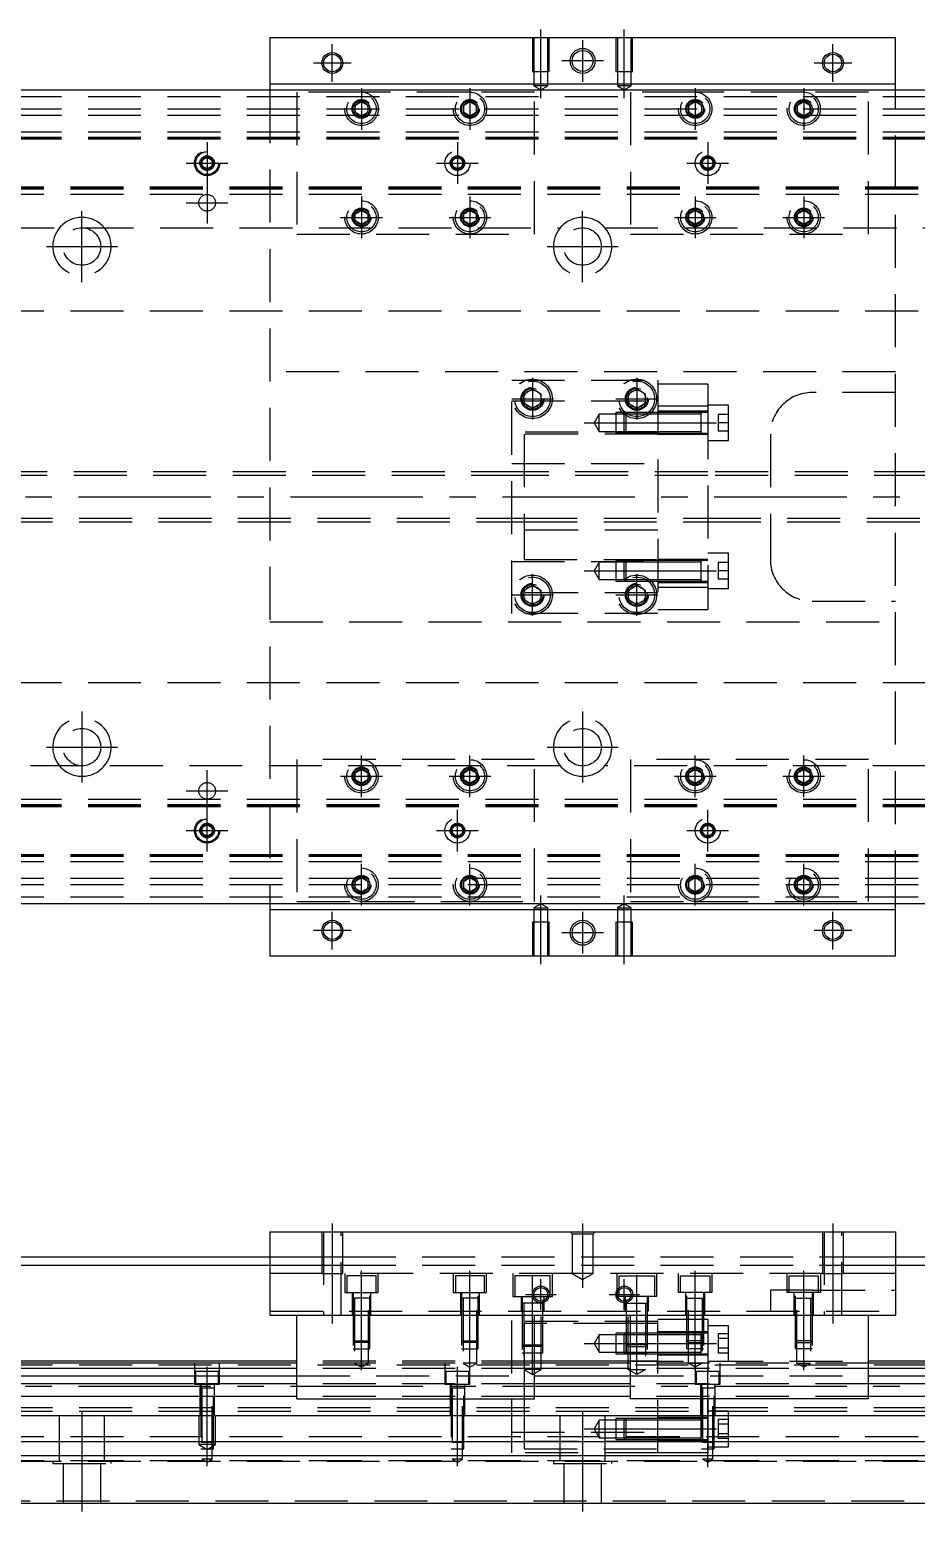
# Model space of a CAD drawing. Extents: x -17 to 793, y -272 to 112.
# Drawn here: x 174.5 to 387, y -243.2 to 112 of the extents above; entities that cross this region are included whole.
import ezdxf

# ---------------------------------------------------------------- set-up
doc = ezdxf.new("R2010")
doc.units = 0
doc.linetypes.add('CENTER', pattern=[50.8, 31.75, -6.35, 6.35, -6.35])
doc.linetypes.add('DASHED', pattern=[19.05, 12.7, -6.35])
doc.layers.get('0').update_dxf_attribs({"linetype": 'CONTINUOUS'})
doc.layers.add('CENTER', color=1, linetype='CENTER')

msp = doc.modelspace()

# ---------------------------------------------------------------- linework, layer by layer
at = {"color": 7, "linetype": 'CONTINUOUS'}
for p, q in [((232, 110), (232, 99)), ((382, 110), (232, 110)), ((382, 99), (382, 110)), ((611, 97.5), (3, 97.5)), ((232, 99), (382, 99)), ((232, 99), (232, 97.5)), ((382, 97.5), (382, 99)), ((3, -97.5), (611, -97.5)), ((232, -97.5), (232, -99)), ((232, -99), (232, -110)), ((382, -99), (232, -99)), ((382, -99), (382, -97.5)), ((382, -110), (382, -99)), ((232, -110), (382, -110)), ((232, -176.21), (232, -196.21)), ((232, -176.21), (382, -176.21)), ((382, -176.21), (382, -196.21)), ((3, -182.21), (232, -182.21)), ((11, -184.21), (232, -184.21)), ((382, -182.21), (611, -182.21)), ((382, -184.21), (603, -184.21)), ((232, -196.21), (382, -196.21)), ((238.5, -216.21), (238.5, -196.21)), ((295.5, -216.21), (295.5, -196.21)), ((318.5, -216.21), (318.5, -196.21)), ((375.5, -216.21), (375.5, -196.21)), ((238.5, -207.71), (17, -207.71)), ((238.5, -208.962272), (17, -208.962272)), ((238.5, -207.21), (77.5, -207.21)), ((318.5, -207.21), (295.5, -207.21)), ((318.5, -207.71), (295.5, -207.71)), ((318.5, -208.962272), (295.5, -208.962272)), ((542, -207.21), (375.5, -207.21)), ((597, -207.71), (375.5, -207.71)), ((597, -208.962272), (375.5, -208.962272)), ((17, -210.73668), (238.5, -210.73668)), ((238.5, -212.633076), (17, -212.633076)), ((295.5, -210.73668), (318.5, -210.73668)), ((318.5, -212.633076), (295.5, -212.633076)), ((375.5, -210.73668), (597, -210.73668)), ((597, -212.633076), (375.5, -212.633076)), ((238.5, -215.687372), (17, -215.687372)), ((238.5, -216.21), (295.5, -216.21)), ((318.5, -215.687372), (295.5, -215.687372)), ((375.5, -216.21), (318.5, -216.21)), ((597, -215.687372), (375.5, -215.687372)), ((17, -220.21), (597, -220.21)), ((597, -226.51), (17, -226.51)), ((597, -229.91), (17, -229.91)), ((17, -241.21), (597, -241.21))]:
    msp.add_line(p, q, dxfattribs=at)
at = {"color": 3, "linetype": 'DASHED'}
for p, q in [((295.000006, 110), (295.000006, 102)), ((295.35, 110), (295.35, 102)), ((298.65, 102), (298.65, 110)), ((298.999994, 102), (298.999994, 110)), ((315.000006, 110), (315.000006, 102)), ((315.35, 110), (315.35, 102)), ((318.65, 102), (318.65, 110)), ((318.999994, 102), (318.999994, 110)), ((295.000006, 102), (298.999994, 102)), ((295.35, 102), (295.35, 98.5)), ((298.65, 98.5), (298.65, 102)), ((315.000006, 102), (318.999994, 102)), ((315.35, 102), (315.35, 98.5)), ((318.65, 98.5), (318.65, 102)), ((17, 96), (597, 96)), ((232, 97.5), (232, -97.5)), ((254, 97), (238.5, 97)), ((238.5, 97), (238.5, 63)), ((280, 97), (254, 97)), ((295.5, 97), (280, 97)), ((298.65, 98.5), (295.35, 98.5)), ((295.35, 98.5), (297, 97.547372)), ((295.5, 63), (295.5, 97)), ((297, 97.547372), (298.65, 98.5)), ((318.65, 98.5), (315.35, 98.5)), ((315.35, 98.5), (317, 97.547372)), ((317, 97.547372), (318.65, 98.5)), ((318.5, 97), (318.5, 63)), ((334, 97), (318.5, 97)), ((360, 97), (334, 97)), ((375.5, 97), (360, 97)), ((375.5, 63), (375.5, 97)), ((382, -97.5), (382, 97.5)), ((17, 93), (597, 93)), ((252, 93), (252.030168, 93.346066)), ((252.5, 93.866026), (254, 94.73205)), ((252.5, 92.133974), (252.5, 93.866026)), ((254, 94.73205), (255.5, 93.866026)), ((255.5, 93.866026), (255.5, 92.133974)), ((278, 93), (278.023172, 93.30356)), ((278.5, 93.866026), (280, 94.73205)), ((278.5, 92.133974), (278.5, 93.866026)), ((280, 94.73205), (281.5, 93.866026)), ((281.5, 93.866026), (281.5, 92.133974)), ((332.5, 93.866026), (334, 94.73205)), ((332.5, 92.133974), (332.5, 93.866026)), ((334, 94.73205), (335.5, 93.866026)), ((335.5, 93.866026), (335.5, 92.133974)), ((335.973226, 93.326156), (336, 93)), ((358.5, 93.866026), (360, 94.73205)), ((358.5, 92.133974), (358.5, 93.866026)), ((360, 94.73205), (361.5, 93.866026)), ((361.5, 93.866026), (361.5, 92.133974)), ((361.973226, 93.326156), (362, 93)), ((17, 91.5), (597, 91.5)), ((254, 91.26795), (252.5, 92.133974)), ((255.5, 92.133974), (254, 91.26795)), ((280, 91.26795), (278.5, 92.133974)), ((281.5, 92.133974), (280, 91.26795)), ((334, 91.26795), (332.5, 92.133974)), ((335.5, 92.133974), (334, 91.26795)), ((360, 91.26795), (358.5, 92.133974)), ((361.5, 92.133974), (360, 91.26795)), ((17, 87.5), (597, 87.5)), ((17, 86.247728), (597, 86.247728)), ((17, 86.1147), (597, 86.1147)), ((17, 86.1), (597, 86.1)), ((17, 85.8), (597, 85.8)), ((215.5, 80), (215.516134, 80.21941)), ((215.75, 80.721688), (217, 81.443376)), ((215.75, 79.278312), (215.75, 80.721688)), ((217, 78.556624), (215.75, 79.278312)), ((217, 81.443376), (218.25, 80.721688)), ((218.25, 79.278312), (217, 78.556624)), ((218.25, 80.721688), (218.25, 79.278312)), ((597, 74.2), (17, 74.2)), ((597, 73.9), (17, 73.9)), ((597, 73.8853), (17, 73.8853)), ((597, 73.752272), (17, 73.752272)), ((597, 72.5), (17, 72.5)), ((252.5, 67.866026), (254, 68.73205)), ((252.5, 66.133974), (252.5, 67.866026)), ((254, 68.73205), (255.5, 67.866026)), ((255.5, 67.866026), (255.5, 66.133974)), ((278.5, 67.866026), (280, 68.73205)), ((278.5, 66.133974), (278.5, 67.866026)), ((280, 68.73205), (281.5, 67.866026)), ((281.5, 67.866026), (281.5, 66.133974)), ((332.5, 67.866026), (334, 68.73205)), ((332.5, 66.133974), (332.5, 67.866026)), ((334, 68.73205), (335.5, 67.866026)), ((335.5, 67.866026), (335.5, 66.133974)), ((358.5, 67.866026), (360, 68.73205)), ((358.5, 66.133974), (358.5, 67.866026)), ((360, 68.73205), (361.5, 67.866026)), ((361.5, 67.866026), (361.5, 66.133974)), ((72.361902, 64.5), (301.638098, 64.5)), ((254, 65.26795), (252.5, 66.133974)), ((255.5, 66.133974), (254, 65.26795)), ((255.973226, 67.326156), (256, 67)), ((280, 65.26795), (278.5, 66.133974)), ((281.5, 66.133974), (280, 65.26795)), ((281.973226, 67.326156), (282, 67)), ((312.361902, 64.5), (541.638098, 64.5)), ((332, 67), (332.023172, 67.30356)), ((334, 65.26795), (332.5, 66.133974)), ((335.5, 66.133974), (334, 65.26795)), ((358, 67), (358.030168, 67.346066)), ((360, 65.26795), (358.5, 66.133974)), ((361.5, 66.133974), (360, 65.26795)), ((238.5, 63), (295.5, 63)), ((318.5, 63), (375.5, 63)), ((597, 44.5), (17, 44.5)), ((382, 30), (232, 30)), ((290, 28), (325, 28)), ((290, -28), (290, 28)), ((293, 24.6547), (295, 25.809402)), ((295, 25.809402), (297, 24.6547)), ((318, 24.6547), (320, 25.809402)), ((320, 25.809402), (322, 24.6547)), ((325, 28), (325, -28)), ((337, 27), (325, 27)), ((337, 27), (337, 21.748564)), ((382, 25), (362, 25)), ((290, 23), (325, 23)), ((292.5, 23.5), (292.518502, 23.803588)), ((293, 22.3453), (293, 24.6547)), ((295, 21.190598), (293, 22.3453)), ((297, 22.3453), (295, 21.190598)), ((297, 24.6547), (297, 22.3453)), ((318, 22.3453), (318, 24.6547)), ((320, 21.190598), (318, 22.3453)), ((322, 22.3453), (320, 21.190598)), ((322, 24.6547), (322, 22.3453)), ((322.483582, 23.786038), (322.5, 23.5)), ((337, 21.748564), (325, 21.748564)), ((342, 22.00352), (337, 22.00352)), ((337, 21.748564), (337, -21.748564)), ((342, 13.50352), (342, 22.00352)), ((311, 19.85352), (309.787564, 17.75352)), ((311, 15.65352), (311, 19.85352)), ((315, 19.85352), (311, 19.85352)), ((315, 20.253516), (315, 15.253526)), ((317.4, 20.253516), (315, 20.253516)), ((317, 19.85352), (315, 19.85352)), ((317.4, 20.25352), (317, 19.85352)), ((317, 15.65352), (317, 19.85352)), ((325, 19.85352), (317, 19.85352)), ((317.4, 20.25352), (317.4, 15.25352)), ((325, 20.25352), (317.4, 20.25352)), ((337, 20.50352), (325, 20.50352)), ((335.405, 20.25352), (325, 20.25352)), ((335.4, 19.85352), (325, 19.85352)), ((337, 20.25352), (335.395, 20.25352)), ((335.4, 15.253516), (335.4, 20.253526)), ((335.4, 19.85352), (335.4, 20.253526)), ((335.4, 15.253516), (335.4, 20.253526)), ((335.4, 19.996122), (335.4, 20.25352)), ((335.4, 20.25352), (335.4, 19.996072)), ((335.4, 15.51097), (335.4, 19.996122)), ((335.4, 15.65352), (335.4, 19.85352)), ((339.5, 19.75352), (339.5, 17.75352)), ((342, 19.75352), (339.5, 19.75352)), ((325, 15.5), (290, 15.5)), ((293, 15), (293, -15)), ((325, 15), (293, 15)), ((309.787564, 17.75352), (311, 15.65352)), ((311, 15.65352), (315, 15.65352)), ((315, 15.65352), (317, 15.65352)), ((315, 15.253526), (317.4, 15.253526)), ((317, 15.65352), (317.4, 15.25352)), ((317, 15.65352), (325, 15.65352)), ((317.4, 15.253526), (325, 15.253526)), ((317.4, 15.25352), (325, 15.25352)), ((325, 15.65352), (335.4, 15.65352)), ((325, 15.25352), (335.405, 15.25352)), ((325, 15.00352), (337, 15.00352)), ((335.395, 15.25352), (337, 15.25352)), ((335.4, 15.253516), (335.4, 15.65352)), ((335.4, 15.510988), (335.4, 15.25352)), ((335.4, 15.25352), (335.4, 15.51097)), ((342, 17.75352), (339.5, 17.75352)), ((339.5, 17.75352), (339.5, 15.75352)), ((342, 15.75352), (339.5, 15.75352)), ((352, 15), (352, -15)), ((337, 13.50352), (342, 13.50352)), ((290, 8), (325, 8)), ((293, 6), (72, 6)), ((293, 5.125), (72, 5.125)), ((337, 6), (293, 6)), ((337, 5.999994), (293, 5.999994)), ((337, 5.125), (293, 5.125)), ((337, 5.125), (293, 5.125)), ((542, 6), (337, 6)), ((542, 5.125), (337, 5.125)), ((72, -5.125), (293, -5.125)), ((72, -6), (293, -6)), ((293, -5.125), (337, -5.125)), ((293, -5.125), (337, -5.125)), ((293, -5.999994), (337, -5.999994)), ((293, -6), (337, -6)), ((337, -5.125), (542, -5.125)), ((337, -6), (542, -6)), ((325, -8), (290, -8)), ((342, -13.50352), (337, -13.50352)), ((342, -22.00352), (342, -13.50352)), ((290, -15.5), (325, -15.5)), ((293, -15), (325, -15)), ((311, -15.65352), (309.787564, -17.75352)), ((309.787564, -17.75352), (311, -19.85352)), ((311, -19.85352), (311, -15.65352)), ((315, -15.65352), (311, -15.65352)), ((315, -15.253526), (315, -20.253516)), ((317.4, -15.253526), (315, -15.253526)), ((317, -15.65352), (315, -15.65352)), ((317.4, -15.25352), (317, -15.65352)), ((317, -19.85352), (317, -15.65352)), ((325, -15.65352), (317, -15.65352)), ((317.4, -15.25352), (317.4, -20.25352)), ((325, -15.25352), (317.4, -15.25352)), ((337, -15.00352), (325, -15.00352)), ((335.405, -15.25352), (325, -15.25352)), ((335.4, -15.65352), (325, -15.65352)), ((337, -15.25352), (335.395, -15.25352)), ((335.4, -20.25267), (335.4, -15.253516)), ((335.4, -15.51092), (335.4, -15.25352)), ((335.4, -15.25352), (335.4, -15.51097)), ((335.4, -19.996072), (335.4, -15.51092)), ((339.5, -15.75352), (339.5, -17.75352)), ((342, -15.75352), (339.5, -15.75352)), ((339.5, -17.75352), (339.5, -19.75352)), ((342, -17.75352), (339.5, -17.75352)), ((293, -22.3453), (295, -21.190598)), ((295, -21.190598), (297, -22.3453)), ((311, -19.85352), (315, -19.85352)), ((315, -19.85352), (317, -19.85352)), ((315, -20.253516), (317.4, -20.253516)), ((317, -19.85352), (317.4, -20.25352)), ((317, -19.85352), (325, -19.85352)), ((317.4, -20.25352), (325, -20.25352)), ((318, -22.3453), (320, -21.190598)), ((320, -21.190598), (322, -22.3453)), ((325, -19.85352), (335.4, -19.85352)), ((325, -20.25352), (335.405, -20.25352)), ((325, -20.50352), (337, -20.50352)), ((335.395, -20.25352), (337, -20.25352)), ((335.4, -19.996054), (335.4, -20.25352)), ((335.4, -20.25352), (335.4, -19.996072)), ((335.4, -20.253526), (335.4, -20.25267)), ((342, -19.75352), (339.5, -19.75352)), ((325, -23), (290, -23)), ((292.5, -23.5), (292.518502, -23.196412)), ((293, -24.6547), (293, -22.3453)), ((295, -25.809402), (293, -24.6547)), ((297, -24.6547), (295, -25.809402)), ((297, -22.3453), (297, -24.6547)), ((318, -24.6547), (318, -22.3453)), ((320, -25.809402), (318, -24.6547)), ((322, -24.6547), (320, -25.809402)), ((322, -22.3453), (322, -24.6547)), ((322.483582, -23.213962), (322.5, -23.5)), ((337, -21.748564), (325, -21.748564)), ((337, -21.748564), (337, -27)), ((337, -22.00352), (342, -22.00352)), ((325, -28), (290, -28)), ((325, -27), (337, -27)), ((362, -25), (382, -25)), ((232, -30), (382, -30)), ((17, -44.5), (597, -44.5)), ((295.5, -63), (238.5, -63)), ((238.5, -63), (238.5, -97)), ((295.5, -97), (295.5, -63)), ((318.5, -63), (318.5, -97)), ((375.5, -63), (318.5, -63)), ((375.5, -97), (375.5, -63)), ((301.638098, -64.5), (72.361902, -64.5)), ((252.5, -66.133974), (254, -65.26795)), ((252.5, -67.866026), (252.5, -66.133974)), ((254, -65.26795), (255.5, -66.133974)), ((255.5, -66.133974), (255.5, -67.866026)), ((255.973226, -66.673844), (256, -67)), ((278, -67), (278.023172, -66.69644)), ((278.5, -66.133974), (280, -65.26795)), ((278.5, -67.866026), (278.5, -66.133974)), ((280, -65.26795), (281.5, -66.133974)), ((281.5, -66.133974), (281.5, -67.866026)), ((541.638098, -64.5), (312.361902, -64.5)), ((332, -67), (332.023172, -66.69644)), ((332.5, -66.133974), (334, -65.26795)), ((332.5, -67.866026), (332.5, -66.133974)), ((334, -65.26795), (335.5, -66.133974)), ((335.5, -66.133974), (335.5, -67.866026)), ((358, -67), (358.030168, -66.653934)), ((358.5, -66.133974), (360, -65.26795)), ((358.5, -67.866026), (358.5, -66.133974)), ((360, -65.26795), (361.5, -66.133974)), ((361.5, -66.133974), (361.5, -67.866026)), ((254, -68.73205), (252.5, -67.866026)), ((255.5, -67.866026), (254, -68.73205)), ((280, -68.73205), (278.5, -67.866026)), ((281.5, -67.866026), (280, -68.73205)), ((334, -68.73205), (332.5, -67.866026)), ((335.5, -67.866026), (334, -68.73205)), ((360, -68.73205), (358.5, -67.866026)), ((361.5, -67.866026), (360, -68.73205)), ((17, -72.5), (597, -72.5)), ((17, -73.752272), (597, -73.752272)), ((17, -73.8853), (597, -73.8853)), ((17, -73.9), (597, -73.9)), ((17, -74.2), (597, -74.2)), ((215.75, -79.278312), (217, -78.556624)), ((215.75, -80.721688), (215.75, -79.278312)), ((217, -81.443376), (215.75, -80.721688)), ((217, -78.556624), (218.25, -79.278312)), ((218.25, -80.721688), (217, -81.443376)), ((218.25, -79.278312), (218.25, -80.721688)), ((218.477374, -79.74045), (218.5, -80)), ((597, -85.8), (17, -85.8)), ((597, -86.1), (17, -86.1)), ((597, -86.1147), (17, -86.1147)), ((597, -86.247728), (17, -86.247728)), ((597, -87.5), (17, -87.5)), ((597, -91.5), (17, -91.5)), ((252.5, -92.133974), (254, -91.26795)), ((252.5, -93.866026), (252.5, -92.133974)), ((254, -91.26795), (255.5, -92.133974)), ((255.5, -92.133974), (255.5, -93.866026)), ((278.5, -92.133974), (280, -91.26795)), ((278.5, -93.866026), (278.5, -92.133974)), ((280, -91.26795), (281.5, -92.133974)), ((281.5, -92.133974), (281.5, -93.866026)), ((332.5, -92.133974), (334, -91.26795)), ((332.5, -93.866026), (332.5, -92.133974)), ((334, -91.26795), (335.5, -92.133974)), ((335.5, -92.133974), (335.5, -93.866026)), ((358.5, -92.133974), (360, -91.26795)), ((358.5, -93.866026), (358.5, -92.133974)), ((360, -91.26795), (361.5, -92.133974)), ((361.5, -92.133974), (361.5, -93.866026)), ((597, -93), (17, -93)), ((254, -94.73205), (252.5, -93.866026)), ((255.5, -93.866026), (254, -94.73205)), ((255.973226, -92.673844), (256, -93)), ((278, -93), (278.023172, -92.69644)), ((280, -94.73205), (278.5, -93.866026)), ((281.5, -93.866026), (280, -94.73205)), ((332, -93), (332.023172, -92.69644)), ((334, -94.73205), (332.5, -93.866026)), ((335.5, -93.866026), (334, -94.73205)), ((358, -93), (358.030168, -92.653934)), ((360, -94.73205), (358.5, -93.866026)), ((361.5, -93.866026), (360, -94.73205)), ((597, -96), (17, -96)), ((238.5, -97), (254, -97)), ((254, -97), (280, -97)), ((280, -97), (295.5, -97)), ((297, -97.547372), (295.35, -98.5)), ((295.35, -98.5), (297, -98.5)), ((295.35, -98.5), (295.35, -102)), ((298.65, -98.5), (297, -97.547372)), ((297, -98.5), (298.65, -98.5)), ((298.65, -102), (298.65, -98.5)), ((317, -97.547372), (315.35, -98.5)), ((315.35, -98.5), (317, -98.5)), ((315.35, -98.5), (315.35, -102)), ((318.65, -98.5), (317, -97.547372)), ((317, -98.5), (318.65, -98.5)), ((318.5, -97), (334, -97)), ((318.65, -102), (318.65, -98.5)), ((334, -97), (360, -97)), ((360, -97), (375.5, -97)), ((298.999994, -102), (295.000006, -102)), ((295.000006, -102), (295.000006, -110)), ((295.35, -102), (295.35, -110)), ((298.65, -110), (298.65, -102)), ((298.999994, -110), (298.999994, -102)), ((318.999994, -102), (315.000006, -102)), ((315.000006, -102), (315.000006, -110)), ((315.35, -102), (315.35, -110)), ((318.65, -110), (318.65, -102)), ((318.999994, -110), (318.999994, -102)), ((244.500006, -176.21), (244.500006, -186.21)), ((244.9, -176.21), (244.9, -196.21)), ((249.1, -196.21), (249.1, -176.21)), ((249.499994, -186.21), (249.499994, -176.21)), ((304.5, -176.71), (304, -176.21)), ((304.5, -176.71), (304.5, -186.21)), ((304.5, -176.71), (309.5, -176.71)), ((309.5, -176.71), (310, -176.21)), ((309.5, -186.21), (309.5, -176.71)), ((364.500006, -176.21), (364.500006, -186.21)), ((364.9, -176.21), (364.9, -196.21)), ((369.1, -196.21), (369.1, -176.21)), ((369.499994, -186.21), (369.499994, -176.21)), ((232, -182.21), (244.500006, -182.21)), ((232, -184.21), (244.500006, -184.21)), ((244.500006, -182.21), (249.499994, -182.21)), ((244.500006, -184.21), (249.499994, -184.21)), ((249.499994, -182.21), (364.500006, -182.21)), ((249.499994, -184.21), (364.500006, -184.21)), ((364.500006, -182.21), (369.499994, -182.21)), ((364.500006, -184.21), (369.499994, -184.21)), ((369.499994, -182.21), (382, -182.21)), ((369.499994, -184.21), (382, -184.21)), ((244.500006, -186.21), (232, -186.21)), ((244.500006, -186.21), (249.499994, -186.21)), ((304.5, -186.21), (249.499994, -186.21)), ((250, -186.21), (250, -190.71)), ((257.5, -186.71), (250.5, -186.71)), ((250.5, -186.71), (250.5, -190.71)), ((257.5, -190.71), (257.5, -186.71)), ((258, -190.71), (258, -186.21)), ((276, -186.21), (276, -190.71)), ((283.5, -186.71), (276.5, -186.71)), ((276.5, -186.71), (276.5, -190.71)), ((283.5, -190.71), (283.5, -186.71)), ((284, -190.71), (284, -186.21)), ((290.25, -186.21), (290.25, -191.71)), ((299.25, -186.71), (290.75, -186.71)), ((290.75, -186.71), (290.75, -191.71)), ((299.25, -191.71), (299.25, -186.71)), ((299.75, -191.71), (299.75, -186.21)), ((309.5, -186.21), (304.5, -186.21)), ((304.5, -186.21), (307, -187.653376)), ((307, -187.653376), (309.5, -186.21)), ((364.500006, -186.21), (309.5, -186.21)), ((315.25, -191.71), (315.25, -186.21)), ((315.75, -186.71), (324.25, -186.71)), ((315.75, -191.71), (315.75, -186.71)), ((324.25, -186.71), (324.25, -191.71)), ((324.75, -186.21), (324.75, -191.71)), ((330, -190.71), (330, -186.21)), ((330.5, -186.71), (337.5, -186.71)), ((330.5, -190.71), (330.5, -186.71)), ((337.5, -186.71), (337.5, -190.71)), ((338, -186.21), (338, -190.71)), ((356, -190.71), (356, -186.21)), ((356.5, -186.71), (363.5, -186.71)), ((356.5, -190.71), (356.5, -186.71)), ((363.5, -186.71), (363.5, -190.71)), ((364, -186.21), (364, -190.71)), ((364.500006, -186.21), (369.499994, -186.21)), ((382, -186.21), (369.499994, -186.21)), ((250, -190.71), (258, -190.71)), ((251.75, -190.71), (251.75, -196.21)), ((252, -190.71), (252, -204.21)), ((256, -204.21), (256, -190.71)), ((256.25, -196.21), (256.25, -190.71)), ((276, -190.71), (284, -190.71)), ((277.75, -190.71), (277.75, -196.21)), ((278, -190.71), (278, -204.21)), ((282, -204.21), (282, -190.71)), ((282.25, -196.21), (282.25, -190.71)), ((290.25, -191.71), (299.75, -191.71)), ((292.25, -191.71), (292.25, -195.21)), ((292.500006, -191.71), (292.500006, -205.21)), ((297.499994, -205.21), (297.499994, -191.71)), ((297.75, -195.21), (297.75, -191.71)), ((324.75, -191.71), (315.25, -191.71)), ((317.25, -195.21), (317.25, -191.71)), ((317.500006, -205.21), (317.500006, -191.71)), ((322.499994, -191.71), (322.499994, -205.21)), ((322.75, -191.71), (322.75, -195.21)), ((338, -190.71), (330, -190.71)), ((331.75, -196.21), (331.75, -190.71)), ((332, -204.21), (332, -190.71)), ((336, -190.71), (336, -204.21)), ((336.25, -190.71), (336.25, -196.21)), ((352, -190.21), (352, -195.21)), ((362, -190.21), (352, -190.21)), ((364, -190.71), (356, -190.71)), ((357.75, -196.21), (357.75, -190.71)), ((358, -204.21), (358, -190.71)), ((362, -190.21), (382, -190.21)), ((362, -190.71), (362, -204.21)), ((362.25, -190.71), (362.25, -196.21)), ((232, -195.21), (382, -195.21)), ((256.000006, -192.11), (251.999994, -192.11)), ((252.35, -192.11), (252.35, -207.71)), ((255.65, -207.71), (255.65, -192.11)), ((282.000006, -192.11), (277.999994, -192.11)), ((278.35, -192.11), (278.35, -207.71)), ((281.65, -207.71), (281.65, -192.11)), ((290, -229.21), (290, -195.21)), ((297.500006, -193.31), (292.499994, -193.31)), ((292.9, -193.31), (292.9, -209.21)), ((297.1, -209.21), (297.1, -193.31)), ((317.499994, -193.31), (322.500006, -193.31)), ((317.9, -209.21), (317.9, -193.31)), ((322.1, -193.31), (322.1, -209.21)), ((325, -229.21), (325, -195.21)), ((331.999994, -192.11), (336.000006, -192.11)), ((332.35, -207.71), (332.35, -192.11)), ((335.65, -192.11), (335.65, -207.71)), ((357.999994, -192.11), (362.000006, -192.11)), ((358.35, -207.71), (358.35, -192.11)), ((361.65, -192.11), (361.65, -207.71)), ((325, -197.71), (290, -197.71)), ((293, -198.21), (293, -203.71)), ((295.5, -198.21), (293, -198.21)), ((297.1, -198.21), (295.5, -198.21)), ((297.5, -198.21), (297.1, -198.21)), ((317.5, -198.21), (297.5, -198.21)), ((317.9, -198.21), (317.5, -198.21)), ((318.5, -198.21), (317.9, -198.21)), ((322.1, -198.21), (318.5, -198.21)), ((322.5, -198.21), (322.1, -198.21)), ((325, -198.21), (322.5, -198.21)), ((332, -197.21), (325, -197.21)), ((332.35, -197.21), (332, -197.21)), ((335.65, -197.21), (332.35, -197.21)), ((336, -197.21), (335.65, -197.21)), ((337, -197.21), (336, -197.21)), ((337, -197.21), (337, -216.21)), ((342, -198.71), (337, -198.71)), ((342, -207.21), (342, -198.71)), ((252, -202.36), (256, -202.36)), ((252, -202.36), (252.35, -202.71)), ((255.65, -202.71), (256, -202.36)), ((278, -202.36), (282, -202.36)), ((278, -202.36), (278.35, -202.71)), ((281.65, -202.71), (282, -202.36)), ((311, -200.86), (309.787564, -202.96)), ((311, -205.06), (311, -200.86)), ((315, -200.86), (311, -200.86)), ((315, -200.460006), (315, -205.459994)), ((317.399994, -200.460006), (315, -200.460006)), ((317, -200.86), (315, -200.86)), ((317.4, -200.46), (317, -200.86)), ((317, -205.06), (317, -200.86)), ((317.5, -200.86), (317, -200.86)), ((317.5, -200.460006), (317.399994, -200.460006)), ((317.4, -200.46), (317.4, -205.46)), ((317.5, -200.46), (317.4, -200.46)), ((317.9, -200.46), (317.5, -200.46)), ((317.9, -200.460006), (317.5, -200.460006)), ((317.9, -200.86), (317.5, -200.86)), ((318.5, -200.46), (317.9, -200.46)), ((318.5, -200.460006), (317.9, -200.460006)), ((318.5, -200.86), (317.9, -200.86)), ((322.1, -200.46), (318.5, -200.46)), ((322.1, -200.460006), (318.5, -200.460006)), ((322.1, -200.86), (318.5, -200.86)), ((322.5, -200.46), (322.1, -200.46)), ((322.5, -200.460006), (322.1, -200.460006)), ((322.5, -200.86), (322.1, -200.86)), ((325, -200.46), (322.5, -200.46)), ((325, -200.460006), (322.5, -200.460006)), ((325, -200.86), (322.5, -200.86)), ((337, -200.21), (325, -200.21)), ((332, -200.46), (325, -200.46)), ((332, -200.86), (325, -200.86)), ((332.35, -200.46), (332, -200.46)), ((332.35, -200.86), (332, -200.86)), ((336, -202.36), (332, -202.36)), ((332.35, -202.71), (332, -202.36)), ((335.4, -200.46), (332.35, -200.46)), ((335.4, -200.86), (332.35, -200.86)), ((335.4, -200.46), (335.395, -200.46)), ((335.4, -202.71), (335.4, -200.459994)), ((335.4, -200.717468), (335.4, -200.46)), ((335.405, -200.46), (335.4, -200.46)), ((335.65, -200.46), (335.4, -200.46)), ((335.4, -202.709986), (335.4, -200.717468)), ((336, -200.46), (335.65, -200.46)), ((336, -202.36), (335.65, -202.71)), ((337, -200.46), (336, -200.46)), ((339.5, -200.650598), (339.5, -201.8053)), ((342, -200.650598), (339.5, -200.650598)), ((342, -201.8053), (339.5, -201.8053)), ((339.5, -201.8053), (339.5, -204.1147)), ((362, -202.36), (358, -202.36)), ((358.35, -202.71), (358, -202.36)), ((362, -202.36), (361.65, -202.71)), ((252, -204.21), (256, -204.21)), ((255.65, -202.71), (252.35, -202.71)), ((278, -204.21), (282, -204.21)), ((281.65, -202.71), (278.35, -202.71)), ((292.5, -203.31), (295.5, -203.31)), ((292.5, -203.31), (292.9, -203.71)), ((292.500006, -205.21), (295.5, -205.21)), ((295.5, -203.71), (292.9, -203.71)), ((293, -203.71), (293, -205.21)), ((293, -205.21), (293, -207.71)), ((295.5, -203.31), (297.5, -203.31)), ((297.1, -203.71), (295.5, -203.71)), ((295.5, -205.21), (297.499994, -205.21)), ((297.1, -203.71), (297.5, -203.31)), ((309.787564, -202.96), (311, -205.06)), ((311, -205.06), (315, -205.06)), ((315, -205.06), (317, -205.06)), ((315, -205.459994), (317.399994, -205.459994)), ((317, -205.06), (317.500006, -205.06)), ((317, -205.06), (317.4, -205.46)), ((317.399994, -205.459994), (318.5, -205.459994)), ((317.4, -205.46), (318.5, -205.46)), ((319.5, -203.31), (317.5, -203.31)), ((317.9, -203.71), (317.5, -203.31)), ((317.500006, -205.06), (318.5, -205.06)), ((319.5, -205.21), (317.500006, -205.21)), ((317.9, -203.71), (319.5, -203.71)), ((318.5, -205.06), (322.499994, -205.06)), ((318.5, -205.459994), (325, -205.459994)), ((318.5, -205.46), (325, -205.46)), ((322.5, -203.31), (319.5, -203.31)), ((319.5, -203.71), (322.1, -203.71)), ((322.499994, -205.21), (319.5, -205.21)), ((322.5, -203.31), (322.1, -203.71)), ((322.499994, -205.06), (325, -205.06)), ((325, -205.06), (335.4, -205.06)), ((325, -205.46), (335.405, -205.46)), ((325, -205.71), (337, -205.71)), ((336, -204.21), (332, -204.21)), ((332.35, -202.71), (335.65, -202.71)), ((335.395, -205.46), (337, -205.46)), ((335.4, -202.809954), (335.4, -202.709986)), ((335.4, -202.809968), (335.4, -202.71)), ((335.4, -203.16002), (335.4, -202.809954)), ((335.4, -205.460006), (335.4, -202.809968)), ((335.4, -205.202552), (335.4, -203.16002)), ((335.4, -205.46), (335.4, -205.202552)), ((342, -204.1147), (339.5, -204.1147)), ((339.5, -204.1147), (339.5, -205.269402)), ((342, -205.269402), (339.5, -205.269402)), ((362, -204.21), (358, -204.21)), ((358.35, -202.71), (361.65, -202.71)), ((72, -208.085), (542, -208.085)), ((214, -207.71), (214, -212.71)), ((220, -212.71), (220, -207.71)), ((295.5, -207.21), (238.5, -207.21)), ((295.5, -207.71), (238.5, -207.71)), ((295.5, -208.962272), (238.5, -208.962272)), ((255.65, -207.71), (252.35, -207.71)), ((252.35, -207.71), (254, -208.662628)), ((254, -208.662628), (255.65, -207.71)), ((274, -207.71), (274, -212.71)), ((281.65, -207.71), (278.35, -207.71)), ((278.35, -207.71), (280, -208.662628)), ((280, -212.71), (280, -207.71)), ((280, -208.662628), (281.65, -207.71)), ((293, -207.21), (290, -207.21)), ((297.1, -209.21), (292.9, -209.21)), ((292.9, -209.21), (295, -210.422436)), ((295.5, -207.21), (293, -207.21)), ((295.5, -207.210006), (293, -207.210006)), ((293, -207.71), (293, -216.21)), ((295, -210.422436), (297.1, -209.21)), ((318.5, -207.21), (295.5, -207.21)), ((318.5, -207.210006), (295.5, -207.210006)), ((317.9, -209.21), (322.1, -209.21)), ((320, -210.422436), (317.9, -209.21)), ((318.5, -207.21), (375.5, -207.21)), ((325, -207.21), (318.5, -207.21)), ((325, -207.210006), (318.5, -207.210006)), ((375.5, -207.71), (318.5, -207.71)), ((375.5, -208.962272), (318.5, -208.962272)), ((319.5, -207.21), (322, -207.21)), ((319.5, -207.210006), (322, -207.210006)), ((322.1, -209.21), (320, -210.422436)), ((332.35, -207.71), (335.65, -207.71)), ((334, -208.662628), (332.35, -207.71)), ((334, -207.71), (334, -212.71)), ((335.65, -207.71), (334, -208.662628)), ((337, -207.21), (342, -207.21)), ((340, -212.71), (340, -207.71)), ((358.35, -207.71), (361.65, -207.71)), ((360, -208.662628), (358.35, -207.71)), ((361.65, -207.71), (360, -208.662628)), ((214, -212.71), (220, -212.71)), ((219.75, -209.71), (214.25, -209.71)), ((214.25, -209.71), (214.25, -212.71)), ((215.25, -212.71), (215.25, -220.21)), ((215.5, -212.71), (215.5, -228.21)), ((218.5, -228.21), (218.5, -212.71)), ((218.75, -220.21), (218.75, -212.71)), ((219.75, -212.71), (219.75, -209.71)), ((238.5, -210.73668), (295.5, -210.73668)), ((295.5, -212.633076), (238.5, -212.633076)), ((274, -212.71), (280, -212.71)), ((279.75, -209.71), (274.25, -209.71)), ((274.25, -209.71), (274.25, -212.71)), ((275.25, -212.71), (275.25, -220.21)), ((275.5, -212.71), (275.5, -228.21)), ((278.5, -228.21), (278.5, -212.71)), ((278.75, -220.21), (278.75, -212.71)), ((279.75, -212.71), (279.75, -209.71)), ((318.5, -210.73668), (375.5, -210.73668)), ((375.5, -212.633076), (318.5, -212.633076)), ((334, -212.71), (340, -212.71)), ((339.75, -209.71), (334.25, -209.71)), ((334.25, -209.71), (334.25, -212.71)), ((335.25, -212.71), (335.25, -220.21)), ((335.5, -212.71), (335.5, -228.21)), ((338.5, -228.21), (338.5, -212.71)), ((338.75, -220.21), (338.75, -212.71)), ((339.75, -212.71), (339.75, -209.71)), ((218.5, -213.71), (215.5, -213.71)), ((215.75, -213.71), (215.75, -230.71)), ((218.25, -230.71), (218.25, -213.71)), ((218.5, -213.71), (218.5, -213.705)), ((218.5, -213.715), (218.5, -213.71)), ((295.5, -215.687372), (238.5, -215.687372)), ((278.5, -213.71), (275.5, -213.71)), ((275.75, -213.71), (275.75, -230.71)), ((278.25, -230.71), (278.25, -213.71)), ((278.5, -213.71), (278.5, -213.705)), ((278.5, -213.715), (278.5, -213.71)), ((293, -216.21), (293, -220.21)), ((375.5, -215.687372), (318.5, -215.687372)), ((338.5, -213.71), (335.5, -213.71)), ((335.75, -213.71), (335.75, -230.71)), ((337, -216.21), (337, -220.21)), ((338.25, -230.71), (338.25, -213.71)), ((338.5, -213.71), (338.5, -213.705)), ((338.5, -213.715), (338.5, -213.71)), ((72, -218.335), (542, -218.335)), ((72, -219.21), (542, -219.21)), ((181.638098, -231.21), (181.638098, -220.21)), ((192.361902, -220.21), (192.361902, -231.21)), ((215, -220.21), (215, -227.21)), ((219, -227.21), (219, -220.21)), ((293, -220.21), (293, -226.51)), ((301.638098, -231.21), (301.638098, -220.21)), ((312.361902, -220.21), (312.361902, -231.21)), ((342, -219.21), (337, -219.21)), ((337, -220.21), (337, -226.51)), ((342, -220.21), (342, -219.21)), ((342, -226.51), (342, -220.21)), ((311, -221.36), (309.787564, -223.46)), ((309.787564, -223.46), (311, -225.56)), ((311, -225.56), (311, -221.36)), ((315, -221.36), (311, -221.36)), ((315, -220.960006), (315, -225.959994)), ((317.399994, -220.960006), (315, -220.960006)), ((317, -221.36), (315, -221.36)), ((317.4, -220.96), (317, -221.36)), ((317, -225.56), (317, -221.36)), ((325, -221.36), (317, -221.36)), ((325, -220.960006), (317.399994, -220.960006)), ((317.4, -220.96), (317.4, -225.96)), ((325, -220.96), (317.4, -220.96)), ((337, -220.71), (325, -220.71)), ((335.405, -220.96), (325, -220.96)), ((335.4, -221.36), (325, -221.36)), ((337, -220.96), (335.395, -220.96)), ((335.4, -223.46), (335.4, -220.959994)), ((335.4, -225.960006), (335.4, -220.959994)), ((335.4, -223.46), (335.4, -220.959994)), ((335.4, -225.960006), (335.4, -220.959994)), ((335.4, -225.56), (335.4, -221.36)), ((339.5, -221.150598), (339.5, -222.3053)), ((342, -221.150598), (339.5, -221.150598)), ((339.5, -222.3053), (339.5, -224.6147)), ((342, -222.3053), (339.5, -222.3053)), ((597, -225.36), (17, -225.36)), ((219, -227.21), (215, -227.21)), ((215, -227.21), (217, -228.3647)), ((215.5, -226.46), (218.5, -226.46)), ((215.5, -226.46), (215.55, -226.51)), ((215.500006, -226.460006), (215.500006, -226.51)), ((215.55, -226.51), (215.75, -226.71)), ((218.25, -226.71), (215.75, -226.71)), ((217, -228.3647), (219, -227.21)), ((218.25, -226.71), (218.45, -226.51)), ((218.45, -226.51), (218.5, -226.46)), ((218.499994, -226.51), (218.499994, -226.460006)), ((275.5, -226.46), (278.5, -226.46)), ((275.5, -226.46), (275.55, -226.51)), ((275.500006, -226.460006), (275.500006, -226.51)), ((275.55, -226.51), (275.75, -226.71)), ((278.25, -226.71), (275.75, -226.71)), ((278.25, -226.71), (278.45, -226.51)), ((278.45, -226.51), (278.5, -226.46)), ((278.499994, -226.51), (278.499994, -226.460006)), ((290, -224.21), (325, -224.21)), ((325, -226.485918), (290, -226.485918)), ((293, -226.51), (293, -228.21)), ((311, -225.56), (315, -225.56)), ((315, -225.56), (317, -225.56)), ((315, -225.959994), (317.399994, -225.959994)), ((317, -225.56), (325, -225.56)), ((317, -225.56), (317.4, -225.96)), ((317.399994, -225.959994), (325, -225.959994)), ((317.4, -225.96), (325, -225.96)), ((325, -225.56), (335.4, -225.56)), ((325, -225.96), (335.4, -225.96)), ((325, -226.21), (337, -226.21)), ((335.395, -225.96), (335.4, -225.96)), ((335.4, -225.960006), (335.4, -225.56)), ((335.4, -225.96), (335.500006, -225.96)), ((335.4, -225.96), (335.405, -225.96)), ((335.5, -226.46), (338.5, -226.46)), ((335.5, -226.46), (335.55, -226.51)), ((335.500006, -225.96), (337, -225.96)), ((335.500006, -226.460006), (335.500006, -226.51)), ((335.55, -226.51), (335.75, -226.71)), ((338.25, -226.71), (335.75, -226.71)), ((337, -226.51), (337, -228.21)), ((338.25, -226.71), (338.45, -226.51)), ((338.45, -226.51), (338.5, -226.46)), ((338.499994, -226.51), (338.499994, -226.460006)), ((342, -224.6147), (339.5, -224.6147)), ((339.5, -224.6147), (339.5, -225.769402)), ((342, -225.769402), (339.5, -225.769402)), ((342, -227.71), (342, -226.51)), ((215.5, -228.21), (218.5, -228.21)), ((218.25, -230.71), (215.75, -230.71)), ((215.75, -230.71), (217, -231.431688)), ((217, -231.431688), (218.25, -230.71)), ((275.5, -228.21), (278.5, -228.21)), ((278.25, -230.71), (275.75, -230.71)), ((275.75, -230.71), (277, -231.431688)), ((277, -231.431688), (278.25, -230.71)), ((325, -229.21), (290, -229.21)), ((293, -228.21), (325, -228.21)), ((337, -229.21), (325, -229.21)), ((335.5, -228.21), (338.5, -228.21)), ((338.25, -230.71), (335.75, -230.71)), ((335.75, -230.71), (337, -231.431688)), ((337, -227.71), (338.499994, -227.71)), ((337, -228.21), (337, -229.21)), ((337, -231.431688), (338.25, -230.71)), ((338.499994, -227.71), (342, -227.71)), ((597, -231.06), (17, -231.06)), ((17, -231.21), (597, -231.21)), ((180, -231.21), (180, -231.71)), ((180, -231.71), (194, -231.71)), ((182.5, -231.71), (182.5, -241.21)), ((191.5, -241.21), (191.5, -231.71)), ((194, -231.71), (194, -231.21)), ((300, -231.21), (300, -231.71)), ((300, -231.71), (314, -231.71)), ((302.5, -231.71), (302.5, -241.21)), ((311.5, -241.21), (311.5, -231.71)), ((314, -231.71), (314, -231.21)), ((28.499992, -240.71), (597, -240.71))]:
    msp.add_line(p, q, dxfattribs=at)
at = {"color": 7, "linetype": 'CONTINUOUS'}
for centre, radius in [((307, 104.5), 3), ((307, 104.5), 2.5), ((247, 104), 2.1), ((367, 104), 2.1), ((247, -104), 2.1), ((307, -104.5), 3), ((307, -104.5), 2.5), ((367, -104), 2.1), ((297, -191.21), 1.65), ((317, -191.21), 1.65)]:
    msp.add_circle(centre, radius, dxfattribs=at)
at = {"color": 3, "linetype": 'CONTINUOUS'}
for centre, radius in [((247, 104), 2.5), ((367, 104), 2.5), ((247, -104), 2.5), ((367, -104), 2.5), ((297, -191.21), 2), ((317, -191.21), 2)]:
    msp.add_circle(centre, radius, dxfattribs=at)
at = {"color": 3, "linetype": 'DASHED'}
for centre, radius in [((254, 93), 4), ((254, 93), 3.5), ((280, 93), 4), ((280, 93), 3.5), ((334, 93), 4), ((334, 93), 3.5), ((360, 93), 4), ((360, 93), 3.5), ((254, 93), 2.25), ((254, 93), 2), ((280, 93), 2.25), ((280, 93), 2), ((334, 93), 2.25), ((334, 93), 2), ((360, 93), 2.25), ((360, 93), 2), ((217, 80), 3), ((217, 80), 2.75), ((217, 80), 1.75), ((277, 80), 3), ((277, 80), 1.75), ((337, 80), 3), ((337, 80), 1.75), ((217, 80), 1.5), ((217, 80), 1.25), ((277, 80), 1.5), ((277, 80), 1.25), ((337, 80), 1.5), ((337, 80), 1.25), ((217, 70.5), 2), ((254, 67), 4), ((254, 67), 3.5), ((254, 67), 2.25), ((254, 67), 2), ((254, 67), 1.65), ((280, 67), 4), ((280, 67), 3.5), ((280, 67), 2.25), ((280, 67), 2), ((280, 67), 1.65), ((334, 67), 4), ((334, 67), 3.5), ((334, 67), 2.25), ((334, 67), 2), ((334, 67), 1.65), ((360, 67), 4), ((360, 67), 3.5), ((360, 67), 2.25), ((360, 67), 2), ((360, 67), 1.65), ((187, 60), 4.5), ((307, 60), 4.5), ((295, 23.5), 4.75), ((295, 23.5), 4.25), ((295, 23.5), 2.75), ((295, 23.5), 2.5), ((295, 23.5), 2.1), ((320, 23.5), 4.75), ((320, 23.5), 4.25), ((320, 23.5), 2.75), ((320, 23.5), 2.5), ((320, 23.5), 2.1), ((295, -23.5), 4.75), ((295, -23.5), 4.25), ((295, -23.5), 2.75), ((295, -23.5), 2.5), ((320, -23.5), 4.75), ((320, -23.5), 4.25), ((320, -23.5), 2.75), ((320, -23.5), 2.5), ((295, -23.5), 2.1), ((320, -23.5), 2.1), ((187, -60), 4.5), ((307, -60), 4.5), ((254, -67), 4), ((254, -67), 3.5), ((280, -67), 4), ((280, -67), 3.5), ((334, -67), 4), ((334, -67), 3.5), ((360, -67), 4), ((360, -67), 3.5), ((254, -67), 2.25), ((254, -67), 2), ((254, -67), 1.65), ((280, -67), 2.25), ((280, -67), 2), ((280, -67), 1.65), ((334, -67), 2.25), ((334, -67), 2), ((334, -67), 1.65), ((360, -67), 2.25), ((360, -67), 2), ((360, -67), 1.65), ((217, -70.5), 2), ((217, -80), 3), ((217, -80), 2.75), ((277, -80), 3), ((337, -80), 3), ((217, -80), 1.75), ((217, -80), 1.5), ((217, -80), 1.25), ((277, -80), 1.75), ((277, -80), 1.5), ((277, -80), 1.25), ((337, -80), 1.75), ((337, -80), 1.5), ((337, -80), 1.25), ((254, -93), 4), ((254, -93), 3.5), ((254, -93), 2.25), ((254, -93), 2), ((280, -93), 4), ((280, -93), 3.5), ((280, -93), 2.25), ((280, -93), 2), ((334, -93), 4), ((334, -93), 3.5), ((334, -93), 2.25), ((334, -93), 2), ((360, -93), 4), ((360, -93), 3.5), ((360, -93), 2.25), ((360, -93), 2)]:
    msp.add_circle(centre, radius, dxfattribs=at)
for centre, radius, start, end in [((254, 93), 1.65, 155.380023, 180), ((254, 93), 1.65, 180, 204.619977), ((254, 93), 1.65, 144.619977, 155.380023), ((254, 93), 1.65, 95.380023, 144.619977), ((254, 93), 1.65, 84.619977, 95.380023), ((254, 93), 1.65, 35.380023, 84.619977), ((254, 93), 1.65, 24.619977, 35.380023), ((254, 93), 1.65, 335.380023, 24.619977), ((280, 93), 1.65, 155.380023, 180), ((280, 93), 1.65, 180, 204.619977), ((280, 93), 1.65, 144.619977, 155.380023), ((280, 93), 1.65, 95.380023, 144.619977), ((280, 93), 1.65, 84.619977, 95.380023), ((280, 93), 1.65, 35.380023, 84.619977), ((280, 93), 1.65, 24.619977, 35.380023), ((280, 93), 1.65, 335.380023, 24.619977), ((334, 93), 1.65, 155.380023, 180), ((334, 93), 1.65, 180, 204.619977), ((334, 93), 1.65, 144.619977, 155.380023), ((334, 93), 1.65, 95.380023, 144.619977), ((334, 93), 1.65, 84.619977, 95.380023), ((334, 93), 1.65, 35.380023, 84.619977), ((334, 93), 1.65, 24.619977, 35.380023), ((334, 93), 1.65, 335.380023, 24.619977), ((360, 93), 1.65, 155.380023, 180), ((360, 93), 1.65, 180, 204.619977), ((360, 93), 1.65, 144.619977, 155.380023), ((360, 93), 1.65, 95.380023, 144.619977), ((360, 93), 1.65, 84.619977, 95.380023), ((360, 93), 1.65, 35.380023, 84.619977), ((360, 93), 1.65, 24.619977, 35.380023), ((360, 93), 1.65, 335.380023, 24.619977), ((254, 93), 1.65, 204.619977, 215.380023), ((254, 93), 1.65, 215.380023, 264.619977), ((254, 93), 1.65, 264.619977, 275.380023), ((254, 93), 1.65, 275.380023, 324.619977), ((254, 93), 1.65, 324.619977, 335.380023), ((280, 93), 1.65, 204.619977, 215.380023), ((280, 93), 1.65, 215.380023, 264.619977), ((280, 93), 1.65, 264.619977, 275.380023), ((280, 93), 1.65, 275.380023, 324.619977), ((280, 93), 1.65, 324.619977, 335.380023), ((334, 93), 1.65, 204.619977, 215.380023), ((334, 93), 1.65, 215.380023, 264.619977), ((334, 93), 1.65, 264.619977, 275.380023), ((334, 93), 1.65, 275.380023, 324.619977), ((334, 93), 1.65, 324.619977, 335.380023), ((360, 93), 1.65, 204.619977, 215.380023), ((360, 93), 1.65, 215.380023, 264.619977), ((360, 93), 1.65, 264.619977, 275.380023), ((360, 93), 1.65, 275.380023, 324.619977), ((360, 93), 1.65, 324.619977, 335.380023), ((187, 60), 7, 139.994799, 40.005201), ((187, 60), 7, 40.005201, 139.994799), ((307, 60), 7, 139.994799, 40.005201), ((307, 60), 7, 40.005201, 139.994799), ((362, 15), 10, 90, 180), ((362, -15), 10, 180, 270), ((187, -60), 7, 319.994799, 220.005201), ((307, -60), 7, 319.994799, 220.005201), ((187, -60), 7, 220.005201, 319.994799), ((307, -60), 7, 220.005201, 319.994799), ((254, -93), 1.65, 155.380023, 180), ((254, -93), 1.65, 144.619977, 155.380023), ((254, -93), 1.65, 95.380023, 144.619977), ((254, -93), 1.65, 84.619977, 95.380023), ((254, -93), 1.65, 35.380023, 84.619977), ((254, -93), 1.65, 24.619977, 35.380023), ((254, -93), 1.65, 335.380023, 24.619977), ((280, -93), 1.65, 155.380023, 180), ((280, -93), 1.65, 144.619977, 155.380023), ((280, -93), 1.65, 95.380023, 144.619977), ((280, -93), 1.65, 84.619977, 95.380023), ((280, -93), 1.65, 35.380023, 84.619977), ((280, -93), 1.65, 24.619977, 35.380023), ((280, -93), 1.65, 335.380023, 24.619977), ((334, -93), 1.65, 155.380023, 180), ((334, -93), 1.65, 144.619977, 155.380023), ((334, -93), 1.65, 95.380023, 144.619977), ((334, -93), 1.65, 84.619977, 95.380023), ((334, -93), 1.65, 35.380023, 84.619977), ((334, -93), 1.65, 24.619977, 35.380023), ((334, -93), 1.65, 335.380023, 24.619977), ((360, -93), 1.65, 155.380023, 180), ((360, -93), 1.65, 144.619977, 155.380023), ((360, -93), 1.65, 95.380023, 144.619977), ((360, -93), 1.65, 84.619977, 95.380023), ((360, -93), 1.65, 35.380023, 84.619977), ((360, -93), 1.65, 24.619977, 35.380023), ((360, -93), 1.65, 335.380023, 24.619977), ((254, -93), 1.65, 180, 204.619977), ((254, -93), 1.65, 204.619977, 215.380023), ((254, -93), 1.65, 215.380023, 264.619977), ((254, -93), 1.65, 264.619977, 275.380023), ((254, -93), 1.65, 275.380023, 324.619977), ((254, -93), 1.65, 324.619977, 335.380023), ((280, -93), 1.65, 180, 204.619977), ((280, -93), 1.65, 204.619977, 215.380023), ((280, -93), 1.65, 215.380023, 264.619977), ((280, -93), 1.65, 264.619977, 275.380023), ((280, -93), 1.65, 275.380023, 324.619977), ((280, -93), 1.65, 324.619977, 335.380023), ((334, -93), 1.65, 180, 204.619977), ((334, -93), 1.65, 204.619977, 215.380023), ((334, -93), 1.65, 215.380023, 264.619977), ((334, -93), 1.65, 264.619977, 275.380023), ((334, -93), 1.65, 275.380023, 324.619977), ((334, -93), 1.65, 324.619977, 335.380023), ((360, -93), 1.65, 180, 204.619977), ((360, -93), 1.65, 204.619977, 215.380023), ((360, -93), 1.65, 215.380023, 264.619977), ((360, -93), 1.65, 264.619977, 275.380023), ((360, -93), 1.65, 275.380023, 324.619977), ((360, -93), 1.65, 324.619977, 335.380023)]:
    msp.add_arc(centre, radius, start, end, dxfattribs=at)
at = {"layer": 'CENTER', "color": 1, "linetype": 'CENTER'}
for p, q in [((297, 95.547372), (297, 112)), ((317, 95.547372), (317, 112)), ((247, 99.5), (247, 108.5)), ((307, 109.5), (307, 99.5)), ((367, 99.5), (367, 108.5)), ((251.5, 104), (242.5, 104)), ((312, 104.5), (302, 104.5)), ((371.5, 104), (362.5, 104)), ((254, 98), (254, 88)), ((280, 98), (280, 88)), ((334, 98), (334, 88)), ((360, 98), (360, 88)), ((217, 85), (217, 65.5)), ((277, 85), (277, 75)), ((337, 85), (337, 75)), ((212, 80), (222, 80)), ((212, 80), (222, 80)), ((272, 80), (282, 80)), ((332, 80), (342, 80)), ((254, 72), (254, 62)), ((280, 72), (280, 62)), ((334, 72), (334, 62)), ((360, 72), (360, 62)), ((187, 51.5), (187, 68.5)), ((212, 70.5), (222, 70.5)), ((307, 51.5), (307, 68.5)), ((249, 67), (259, 67)), ((275, 67), (285, 67)), ((329, 67), (339, 67)), ((355, 67), (365, 67)), ((178.5, 60), (195.5, 60)), ((298.5, 60), (315.5, 60)), ((295, 28.5), (295, 18.5)), ((320, 28.5), (320, 18.5)), ((290, 23.5), (300, 23.5)), ((315, 23.5), (325, 23.5)), ((307.354484, 17.75352), (344.43308, 17.75352)), ((-17.038029, 0), (651.347774, 0)), ((307.354484, -17.75352), (344.43308, -17.75352)), ((295, -28.5), (295, -18.5)), ((320, -28.5), (320, -18.5)), ((290, -23.5), (300, -23.5)), ((315, -23.5), (325, -23.5)), ((187, -51.5), (187, -68.5)), ((307, -51.5), (307, -68.5)), ((178.5, -60), (195.5, -60)), ((298.5, -60), (315.5, -60)), ((254, -72), (254, -62)), ((280, -72), (280, -62)), ((334, -72), (334, -62)), ((360, -72), (360, -62)), ((217, -85), (217, -65.5)), ((249, -67), (259, -67)), ((275, -67), (285, -67)), ((329, -67), (339, -67)), ((355, -67), (365, -67)), ((212, -70.5), (222, -70.5)), ((277, -85), (277, -75)), ((337, -85), (337, -75)), ((212, -80), (222, -80)), ((272, -80), (282, -80)), ((332, -80), (342, -80)), ((254, -98), (254, -88)), ((280, -98), (280, -88)), ((334, -98), (334, -88)), ((360, -98), (360, -88)), ((297, -112), (297, -95.547372)), ((317, -112), (317, -95.547372)), ((247, -108.5), (247, -99.5)), ((307, -99.5), (307, -109.5)), ((367, -108.5), (367, -99.5)), ((251.5, -104), (242.5, -104)), ((312, -104.5), (302, -104.5)), ((371.5, -104), (362.5, -104)), ((247, -174.21), (247, -198.21)), ((307, -174.21), (307, -189.653376)), ((367, -174.21), (367, -198.21)), ((254, -209.356439), (254, -185.516189)), ((280, -209.356439), (280, -185.516189)), ((295, -210.356439), (295, -186.516189)), ((297, -194.86), (297, -187.56)), ((317, -194.86), (317, -187.56)), ((320, -210.356439), (320, -186.516189)), ((334, -209.356439), (334, -185.516189)), ((360, -209.356439), (360, -185.516189)), ((293.35, -191.21), (300.65, -191.21)), ((313.35, -191.21), (320.65, -191.21)), ((307.354484, -202.96), (344.43308, -202.96)), ((217, -232.383119), (217, -208.542869)), ((277, -232.383119), (277, -208.542869)), ((337, -232.652179), (337, -208.542869)), ((-17.038029, -213.21), (651.347774, -213.21)), ((187, -219.21), (187, -243.21)), ((307, -219.21), (307, -243.21)), ((307.354484, -223.46), (344.43308, -223.46))]:
    msp.add_line(p, q, dxfattribs=at)

doc.saveas('drawing.dxf')
